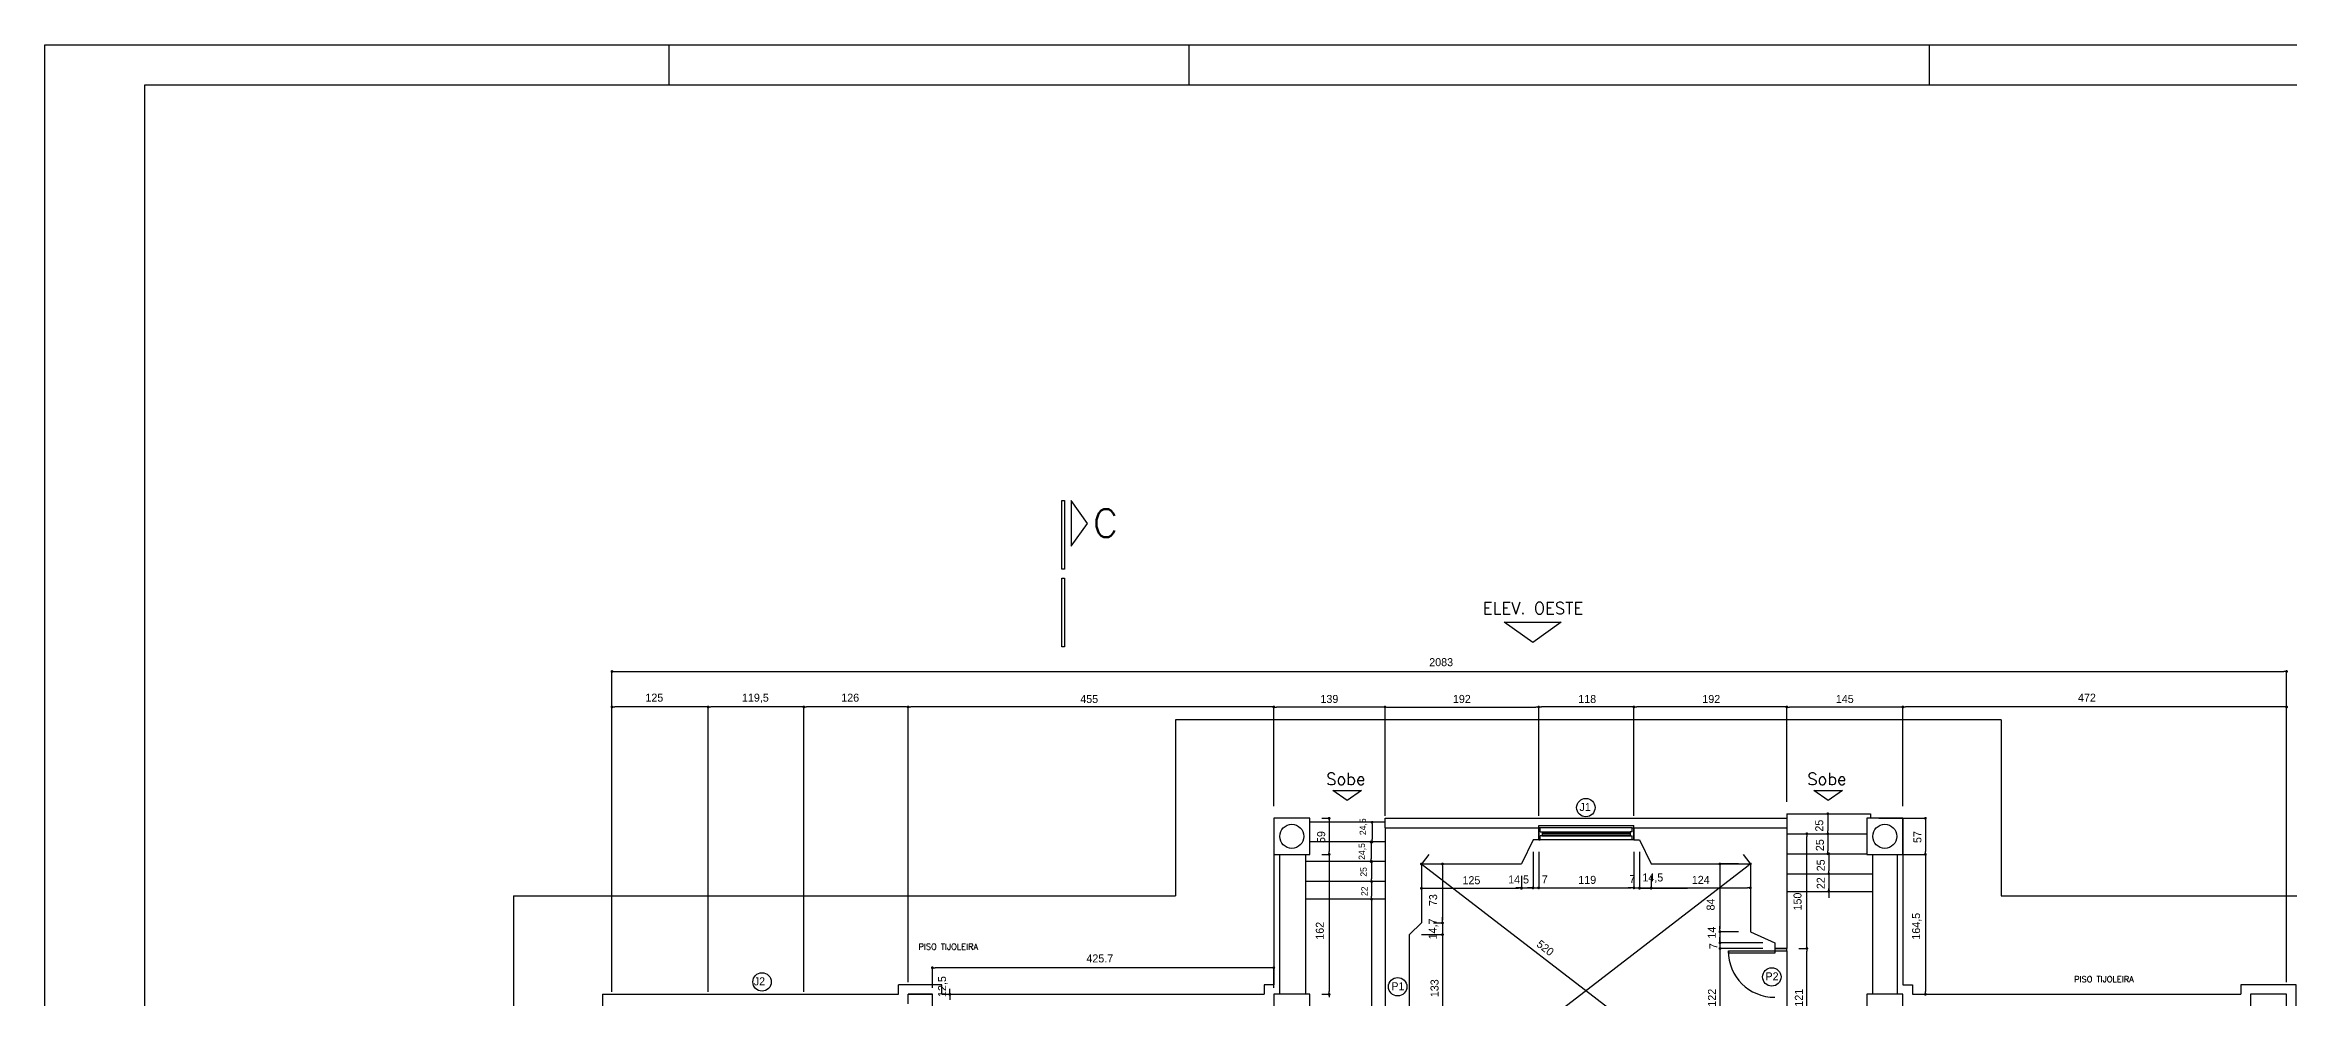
# Model space of a CAD drawing. Extents: x -1098 to 3016, y -832 to 644.
# Drawn here: x 2141 to 2702, y 309 to 547 of the extents above; entities that cross this region are included whole.
import ezdxf

# ---------------------------------------------------------------- set-up
doc = ezdxf.new("R2010")
doc.units = 0
doc.header["$MEASUREMENT"] = 0
doc.layers.get('0').update_dxf_attribs({"linetype": 'CONTINUOUS'})
doc.layers.get('DEFPOINTS').update_dxf_attribs({"linetype": 'CONTINUOUS'})
for name, color, linetype in [('AUXILIARES', 4, 'CONTINUOUS'), ('COTAS', 1, 'CONTINUOUS'), ('COTAS_INTERNAS', 1, 'CONTINUOUS'), ('ESQUADRIAS', 2, 'CONTINUOUS'), ('MARGEXT', 2, 'CONTINUOUS'), ('MARGINT', 6, 'CONTINUOUS'), ('PAREDES', 7, 'CONTINUOUS'), ('TEXTO', 3, 'CONTINUOUS'), ('VARANDA', 1, 'CONTINUOUS')]:
    doc.layers.add(name, color=color, linetype=linetype)
doc.styles.add('ROMANS', font='romans')
doc.dimstyles.new('ISO-25', dxfattribs={"dimtxt": 10, "dimasz": 3.5, "dimexe": 1.25, "dimexo": 15, "dimgap": 5, "dimtad": 1, "dimdec": 1, "dimtxsty": 'STANDARD', "dimblk": 'DOT', "dimcen": 2.5, "dimclrd": 1, "dimclre": 1, "dimclrt": 2, "dimazin": 3, "dimtfac": 1, "dimtdec": 1, "dimtmove": 0, "dimatfit": 3})

# ---------------------------------------------------------------- blocks, each defined once
blk = doc.blocks.new('_DOT')
at = {"color": 0, "linetype": 'BYBLOCK'}
blk.add_line((-0.5, 0), (-1, 0), dxfattribs=at)
at = {"color": 0, "linetype": 'BYBLOCK', "const_width": 0.5}
blk.add_lwpolyline([(-0.25, 0, 1), (0.25, 0, 1)], format="xyb", close=True, dxfattribs=at)
blk = doc.blocks.new('*D132')
at = {"color": 1, "linetype": 'BYBLOCK'}
for p, q in [((2576.32, 357.86), (2576.32, 381.79)), ((2604.62, 381.54), (2577.02, 381.54)), ((2605.32, 356.72), (2605.32, 381.79))]:
    blk.add_line(p, q, dxfattribs=at)
at = {"layer": 'DEFPOINTS', "color": 0, "linetype": 'BYBLOCK'}
for p in [(2576.32, 381.54), (2576.32, 354.86), (2605.32, 353.72)]:
    blk.add_point(p, dxfattribs=at)
at = {"color": 1, "linetype": 'BYBLOCK', "xscale": 0.7000000000000001, "yscale": 0.7000000000000001, "zscale": 0.7000000000000001, "rotation": 180}
blk.add_blockref('_DOT', (2576.32, 381.54), dxfattribs=at)
at = {"color": 1, "linetype": 'BYBLOCK', "xscale": 0.7000000000000001, "yscale": 0.7000000000000001, "zscale": 0.7000000000000001}
blk.add_blockref('_DOT', (2605.32, 381.54), dxfattribs=at)
at = {"color": 2, "linetype": 'BYBLOCK', "insert": (2590.82, 383.54), "char_height": 2, "attachment_point": 5}
blk.add_mtext('145', dxfattribs=at)
blk = doc.blocks.new('*D133')
at = {"color": 1, "linetype": 'BYBLOCK'}
for p, q in [((2475.92, 354.32), (2475.92, 381.79)), ((2476.62, 381.54), (2513.62, 381.54)), ((2514.32, 354.32), (2514.32, 381.79))]:
    blk.add_line(p, q, dxfattribs=at)
at = {"layer": 'DEFPOINTS', "color": 0, "linetype": 'BYBLOCK'}
for p in [(2514.32, 381.54), (2475.92, 351.32), (2514.32, 351.32)]:
    blk.add_point(p, dxfattribs=at)
at = {"color": 1, "linetype": 'BYBLOCK', "xscale": 0.7000000000000001, "yscale": 0.7000000000000001, "zscale": 0.7000000000000001, "rotation": 180}
blk.add_blockref('_DOT', (2475.92, 381.54), dxfattribs=at)
at = {"color": 1, "linetype": 'BYBLOCK', "xscale": 0.7000000000000001, "yscale": 0.7000000000000001, "zscale": 0.7000000000000001}
blk.add_blockref('_DOT', (2514.32, 381.54), dxfattribs=at)
at = {"color": 2, "linetype": 'BYBLOCK', "insert": (2495.12, 383.54), "char_height": 2, "attachment_point": 5}
blk.add_mtext('192', dxfattribs=at)
blk = doc.blocks.new('*D134')
at = {"color": 1, "linetype": 'BYBLOCK'}
for p, q in [((2448.12, 356.72), (2448.12, 381.79)), ((2475.22, 381.54), (2448.82, 381.54)), ((2475.92, 356.72), (2475.92, 381.79))]:
    blk.add_line(p, q, dxfattribs=at)
at = {"layer": 'DEFPOINTS', "color": 0, "linetype": 'BYBLOCK'}
for p in [(2448.12, 381.54), (2448.12, 353.72), (2475.92, 353.72)]:
    blk.add_point(p, dxfattribs=at)
at = {"color": 1, "linetype": 'BYBLOCK', "xscale": 0.7000000000000001, "yscale": 0.7000000000000001, "zscale": 0.7000000000000001, "rotation": 180}
blk.add_blockref('_DOT', (2448.12, 381.54), dxfattribs=at)
at = {"color": 1, "linetype": 'BYBLOCK', "xscale": 0.7000000000000001, "yscale": 0.7000000000000001, "zscale": 0.7000000000000001}
blk.add_blockref('_DOT', (2475.92, 381.54), dxfattribs=at)
at = {"color": 2, "linetype": 'BYBLOCK', "insert": (2462.02, 383.54), "char_height": 2, "attachment_point": 5}
blk.add_mtext('139', dxfattribs=at)
blk = doc.blocks.new('*D135')
at = {"color": 1, "linetype": 'BYBLOCK'}
for p, q in [((2485.02, 339.32), (2485.02, 335.99)), ((2510.02, 339.32), (2510.02, 335.99)), ((2485.72, 336.24), (2509.32, 336.24))]:
    blk.add_line(p, q, dxfattribs=at)
at = {"layer": 'DEFPOINTS', "color": 0, "linetype": 'BYBLOCK'}
for p in [(2485.02, 342.32), (2510.02, 342.32), (2510.02, 336.24)]:
    blk.add_point(p, dxfattribs=at)
at = {"color": 1, "linetype": 'BYBLOCK', "xscale": 0.7000000000000001, "yscale": 0.7000000000000001, "zscale": 0.7000000000000001, "rotation": 180}
blk.add_blockref('_DOT', (2485.02, 336.24), dxfattribs=at)
at = {"color": 1, "linetype": 'BYBLOCK', "xscale": 0.7000000000000001, "yscale": 0.7000000000000001, "zscale": 0.7000000000000001}
blk.add_blockref('_DOT', (2510.02, 336.24), dxfattribs=at)
at = {"color": 2, "linetype": 'BYBLOCK', "insert": (2497.52, 338.24), "char_height": 2, "attachment_point": 5}
blk.add_mtext('125', dxfattribs=at)

msp = doc.modelspace()

# ---------------------------------------------------------------- linework, layer by layer
at = {"layer": 'AUXILIARES', "color": 1}
msp.add_lwpolyline([(2576.323, 320.595), (2576.323, 297.395)], dxfattribs=at)
at = {"layer": 'COTAS', "color": 1}
for p, q in [((2282.723, 310.34), (2282.723, 390.659)), ((2283.423, 390.409), (2700.523, 390.409)), ((2701.223, 312.74), (2701.223, 390.659)), ((2282.723, 310.34), (2282.723, 381.792)), ((2306.073, 381.542), (2283.423, 381.542)), ((2306.773, 310.34), (2306.773, 381.792)), ((2306.773, 310.34), (2306.773, 381.792)), ((2329.973, 381.542), (2307.473, 381.542)), ((2330.673, 310.34), (2330.673, 381.792)), ((2330.673, 310.34), (2330.673, 381.792)), ((2356.023, 381.542), (2331.373, 381.542)), ((2356.723, 312.74), (2356.723, 381.792)), ((2356.723, 312.74), (2356.723, 381.792)), ((2447.423, 381.542), (2357.423, 381.542)), ((2448.123, 356.72), (2448.123, 381.792)), ((2514.323, 354.32), (2514.323, 381.792)), ((2537.423, 381.542), (2515.023, 381.542)), ((2538.123, 354.32), (2538.123, 381.792)), ((2538.123, 354.32), (2538.123, 381.792)), ((2575.623, 381.542), (2538.823, 381.542)), ((2576.323, 357.863), (2576.323, 381.792)), ((2605.323, 356.72), (2605.323, 381.792)), ((2700.523, 381.542), (2606.023, 381.542)), ((2701.223, 312.74), (2701.223, 381.792)), ((2460.123, 353.72), (2462.212, 353.72)), ((2579.323, 354.863), (2586.847, 354.863)), ((2586.597, 354.163), (2586.597, 350.563)), ((2599.323, 353.72), (2611.216, 353.72)), ((2461.962, 353.02), (2461.962, 345.42)), ((2472.923, 347.83), (2472.179, 347.83)), ((2472.923, 352.73), (2472.429, 352.73)), ((2472.923, 347.83), (2472.429, 347.83)), ((2472.679, 352.03), (2472.679, 348.53)), ((2579.323, 349.863), (2586.847, 349.863)), ((2579.323, 349.863), (2586.847, 349.863)), ((2579.323, 349.863), (2581.593, 349.863)), ((2581.343, 321.895), (2581.343, 349.163)), ((2586.597, 349.163), (2586.597, 345.563)), ((2610.966, 353.02), (2610.966, 345.42)), ((2460.123, 344.72), (2462.212, 344.72)), ((2460.123, 344.72), (2462.212, 344.72)), ((2461.962, 344.02), (2461.962, 310.44)), ((2472.923, 342.93), (2472.179, 342.93)), ((2472.923, 342.93), (2472.321, 342.93)), ((2472.429, 347.13), (2472.429, 343.63)), ((2472.571, 342.23), (2472.571, 338.63)), ((2579.323, 344.863), (2587.068, 344.863)), ((2579.323, 344.863), (2586.847, 344.863)), ((2586.818, 344.163), (2586.818, 340.563)), ((2599.323, 344.72), (2611.216, 344.72)), ((2608.323, 344.72), (2611.216, 344.72)), ((2610.966, 344.02), (2610.966, 310.44)), ((2472.923, 337.93), (2472.321, 337.93)), ((2472.923, 337.93), (2472.321, 337.93)), ((2472.571, 337.23), (2472.571, 334.23)), ((2579.323, 339.863), (2587.068, 339.863)), ((2579.323, 339.863), (2587.068, 339.863)), ((2586.818, 339.863), (2586.818, 333.829)), ((2586.818, 339.163), (2586.818, 336.163)), ((2472.923, 333.53), (2472.321, 333.53)), ((2472.923, 333.53), (2472.321, 333.53)), ((2472.571, 333.53), (2472.571, 327.497)), ((2472.571, 332.83), (2472.571, 279.82)), ((2579.323, 335.463), (2587.068, 335.463)), ((2579.323, 321.195), (2581.593, 321.195)), ((2579.323, 321.195), (2581.593, 321.195)), ((2581.343, 297.495), (2581.343, 320.495)), ((2362.804, 311.34), (2362.804, 316.629)), ((2447.423, 316.379), (2363.504, 316.379)), ((2448.123, 311.34), (2448.123, 316.629)), ((2365.804, 309.74), (2367.411, 309.74)), ((2367.161, 310.44), (2367.161, 311.14)), ((2367.161, 309.74), (2367.161, 308.34)), ((2460.123, 309.74), (2462.212, 309.74)), ((2460.123, 309.74), (2462.212, 309.74)), ((2608.323, 309.74), (2611.216, 309.74))]:
    msp.add_line(p, q, dxfattribs=at)
at = {"layer": 'COTAS_INTERNAS', "color": 1}
for p, q in [((2486.852, 344.698), (2485.176, 342.518)), ((2488.023, 342.32), (2490.525, 342.32)), ((2512.923, 345.32), (2512.923, 336.096)), ((2512.923, 345.32), (2512.923, 336.074)), ((2514.323, 345.32), (2514.323, 336.096)), ((2514.323, 345.32), (2514.323, 336.096)), ((2538.123, 345.32), (2538.123, 336.096)), ((2538.123, 345.32), (2538.123, 336.096)), ((2539.523, 345.32), (2539.523, 336.007)), ((2539.523, 345.32), (2539.523, 336.096)), ((2564.223, 342.32), (2559.366, 342.32)), ((2565.395, 344.698), (2567.071, 342.518)), ((2485.578, 279.546), (2566.668, 341.893)), ((2485.578, 341.893), (2566.668, 279.546)), ((2490.275, 341.62), (2490.275, 328.3)), ((2510.023, 339.32), (2510.023, 336.074)), ((2542.423, 339.32), (2542.423, 336.096)), ((2542.423, 339.32), (2542.423, 336.007)), ((2559.616, 341.62), (2559.616, 326.095)), ((2567.223, 339.32), (2567.223, 336.096)), ((2509.323, 336.324), (2508.623, 336.324)), ((2510.023, 336.324), (2512.923, 336.324)), ((2512.223, 336.346), (2511.523, 336.346)), ((2512.923, 336.346), (2514.323, 336.346)), ((2513.623, 336.324), (2521.99, 336.324)), ((2515.023, 336.346), (2519.057, 336.346)), ((2515.023, 336.346), (2537.423, 336.346)), ((2537.423, 336.346), (2536.723, 336.346)), ((2538.123, 336.346), (2539.523, 336.346)), ((2538.823, 336.257), (2538.123, 336.257)), ((2539.523, 336.257), (2542.423, 336.257)), ((2540.223, 336.346), (2544.257, 336.346)), ((2543.123, 336.346), (2566.523, 336.346)), ((2543.123, 336.257), (2551.49, 336.257)), ((2488.023, 327.6), (2490.525, 327.6)), ((2488.023, 327.6), (2490.544, 327.6)), ((2490.294, 328.3), (2490.294, 329)), ((2490.294, 327.6), (2490.294, 324.66)), ((2564.223, 325.395), (2559.366, 325.395)), ((2564.223, 325.395), (2559.366, 325.395)), ((2559.616, 326.095), (2559.616, 326.795)), ((2559.616, 325.395), (2559.616, 322.595)), ((2485.023, 324.66), (2490.544, 324.66)), ((2485.023, 324.66), (2490.544, 324.66)), ((2490.294, 323.96), (2490.294, 298.76)), ((2490.294, 323.96), (2490.294, 315.593)), ((2570.323, 322.595), (2559.366, 322.595)), ((2570.323, 322.595), (2559.366, 322.595)), ((2570.323, 321.195), (2559.366, 321.195)), ((2570.323, 321.195), (2559.374, 321.195)), ((2559.616, 323.295), (2559.616, 323.995)), ((2559.616, 322.595), (2559.616, 321.195)), ((2559.616, 321.895), (2559.616, 316.528)), ((2559.616, 320.495), (2559.616, 316.461)), ((2559.624, 320.495), (2559.624, 297.495))]:
    msp.add_line(p, q, dxfattribs=at)
at = {"layer": 'ESQUADRIAS'}
for points in [[(2514.323, 351.32), (2514.323, 351.92)], [(2514.323, 351.92), (2538.123, 351.92)], [(2514.723, 350.32), (2514.723, 351.32), (2514.323, 351.32)], [(2514.323, 351.32), (2514.323, 348.32), (2514.723, 348.32), (2514.723, 349.32)], [(2514.323, 351.32), (2514.323, 348.32)], [(2537.723, 351.32), (2514.723, 351.32)], [(2514.723, 350.32), (2515.223, 350.32), (2515.223, 349.32), (2514.723, 349.32)], [(2537.723, 348.32), (2514.723, 348.32)], [(2515.123, 350.32), (2537.223, 350.32)], [(2515.123, 349.32), (2537.223, 349.32)], [(2515.223, 350.02), (2537.223, 350.02)], [(2515.223, 349.62), (2537.223, 349.62)], [(2537.723, 350.32), (2537.223, 350.32), (2537.223, 349.32), (2537.723, 349.32)], [(2538.123, 351.32), (2538.123, 348.32), (2537.723, 348.32), (2537.723, 349.32)], [(2537.723, 350.32), (2537.723, 351.32), (2538.123, 351.32)], [(2538.123, 351.32), (2538.123, 351.92)], [(2538.123, 351.32), (2538.123, 348.32)]]:
    msp.add_lwpolyline(points, dxfattribs=at)
for points in [[(2573.323, 319.995), (2561.723, 319.995), (2561.723, 320.595), (2573.323, 320.595)], [(2573.323, 320.595), (2576.323, 320.595), (2576.323, 321.195), (2573.323, 321.195)]]:
    msp.add_lwpolyline(points, close=True, dxfattribs=at)
at = {"layer": 'ESQUADRIAS', "color": 1}
msp.add_arc((2573.323, 320.595), 11.6, 180, 270, dxfattribs=at)
at = {"layer": 'MARGEXT'}
for p, q in [((2141, 547), (2982, 547)), ((2141, -47), (2141, 547)), ((2297, 537), (2297, 547)), ((2427, 537), (2427, 547)), ((2612, 537), (2612, 547))]:
    msp.add_line(p, q, dxfattribs=at)
at = {"layer": 'MARGINT'}
for p, q in [((2166, 537), (2972, 537)), ((2166, -37), (2166, 537))]:
    msp.add_line(p, q, dxfattribs=at)
at = {"layer": 'PAREDES'}
for points in [[(2475.923, 351.32), (2475.923, 279.12)], [(2475.923, 351.32), (2514.323, 351.32)], [(2514.323, 351.32), (2514.323, 348.32), (2512.923, 348.32), (2510.023, 342.32)], [(2514.323, 348.32), (2514.323, 351.32)], [(2538.123, 348.32), (2538.123, 351.32)], [(2538.123, 351.32), (2576.323, 351.32)], [(2538.123, 351.32), (2538.123, 348.32), (2539.523, 348.32), (2542.423, 342.32)], [(2576.323, 351.32), (2576.323, 321.195)], [(2485.023, 342.32), (2485.023, 327.6)], [(2485.023, 342.32), (2510.023, 342.32)], [(2542.423, 342.32), (2567.223, 342.32)], [(2567.223, 342.32), (2567.223, 325.395)], [(2485.023, 295.12), (2482.023, 298.06), (2482.023, 324.66), (2485.023, 327.6)], [(2567.223, 325.395), (2573.323, 322.595), (2573.323, 321.195), (2576.323, 321.195)], [(2573.323, 322.595), (2573.323, 321.195)]]:
    msp.add_lwpolyline(points, dxfattribs=at)
at = {"layer": 'TEXTO'}
for points in [[(2395.186, 433.135), (2395.786, 433.135), (2395.786, 416.012), (2395.186, 416.012)], [(2401.566, 427.414), (2397.488, 433.135), (2397.488, 421.693)], [(2395.186, 413.7), (2395.786, 413.7), (2395.786, 396.576), (2395.186, 396.576)], [(2512.827, 397.639), (2505.676, 402.737), (2519.978, 402.737)], [(2466.438, 358.148), (2462.862, 360.697), (2470.013, 360.697)], [(2586.666, 358.148), (2583.091, 360.697), (2590.242, 360.697)]]:
    msp.add_lwpolyline(points, close=True, dxfattribs=at)
for points in [[(2397.488, 433.135), (2397.488, 421.693)], [(2505.676, 402.737), (2519.978, 402.737)]]:
    msp.add_lwpolyline(points, dxfattribs=at)
at = {"layer": 'TEXTO', "color": 1}
for centre in [(2526.108, 356.416), (2320.238, 312.846), (2572.584, 314.094), (2479.081, 311.621)]:
    msp.add_circle(centre, 2.298, dxfattribs=at)
at = {"layer": 'VARANDA', "color": 2}
for points in [[(2629.923, 378.32), (2423.523, 378.32)], [(2423.523, 378.32), (2423.523, 334.34)], [(2629.923, 378.32), (2629.923, 334.34)], [(2258.123, 334.34), (2258.123, 119.14)], [(2258.123, 334.34), (2423.523, 334.34)], [(2629.923, 334.34), (2724.423, 334.34)]]:
    msp.add_lwpolyline(points, dxfattribs=at)
at = {"layer": 'VARANDA', "color": 3}
for points in [[(2448.123, 353.72), (2448.123, 312.14)], [(2475.923, 351.32), (2475.923, 353.72)], [(2475.923, 353.72), (2576.323, 353.72)], [(2576.323, 354.863), (2597.257, 354.863)], [(2576.323, 354.863), (2576.323, 351.32)], [(2597.257, 354.863), (2597.257, 353.72)], [(2605.323, 353.72), (2597.257, 353.72)], [(2605.323, 353.72), (2605.323, 312.14)], [(2475.923, 352.73), (2457.123, 352.73)], [(2475.923, 347.83), (2457.123, 347.83)], [(2576.323, 349.863), (2596.323, 349.863)], [(2449.523, 344.72), (2449.523, 309.74)], [(2456.023, 344.72), (2456.023, 309.74)], [(2475.923, 342.93), (2456.023, 342.93)], [(2576.323, 344.863), (2596.323, 344.863)], [(2597.723, 344.72), (2597.723, 309.74)], [(2603.923, 344.72), (2603.923, 309.74)], [(2475.923, 337.93), (2456.023, 337.93)], [(2576.323, 339.863), (2597.723, 339.863)], [(2475.923, 333.53), (2456.023, 333.53)], [(2576.323, 335.463), (2597.723, 335.463)], [(2280.323, 309.74), (2280.323, 141.34)], [(2280.323, 309.74), (2354.323, 309.74)], [(2365.204, 309.74), (2365.204, 312.14), (2354.323, 312.14)], [(2354.323, 309.74), (2354.323, 312.14)], [(2356.723, 300.74), (2362.804, 300.74), (2362.804, 309.74), (2356.723, 309.74)], [(2356.723, 307.34), (2356.723, 309.74)], [(2356.723, 309.74), (2362.804, 309.74)], [(2365.204, 309.74), (2445.723, 309.74)], [(2448.123, 312.14), (2445.723, 312.14), (2445.723, 309.74)], [(2605.323, 312.14), (2607.723, 312.14), (2607.723, 309.74)], [(2607.723, 309.74), (2689.823, 309.74)], [(2702.223, 298.34), (2703.623, 298.34), (2703.623, 312.14), (2689.823, 312.14), (2689.823, 309.74)]]:
    msp.add_lwpolyline(points, dxfattribs=at)
for points in [[(2448.123, 344.72), (2457.123, 344.72), (2457.123, 353.72), (2448.123, 353.72)], [(2596.323, 344.72), (2605.323, 344.72), (2605.323, 353.72), (2596.323, 353.72)], [(2448.123, 300.74), (2457.123, 300.74), (2457.123, 309.74), (2448.123, 309.74)], [(2596.323, 300.74), (2605.323, 300.74), (2605.323, 309.74), (2596.323, 309.74)], [(2692.223, 300.74), (2701.223, 300.74), (2701.223, 309.74), (2692.223, 309.74)]]:
    msp.add_lwpolyline(points, close=True, dxfattribs=at)
for centre in [(2452.623, 349.22), (2600.823, 349.22)]:
    msp.add_circle(centre, 3, dxfattribs=at)

# ---------------------------------------------------------------- block references
at = {"layer": 'COTAS', "color": 1, "xscale": 0.7000000000000001, "yscale": 0.7000000000000001, "zscale": 0.7000000000000001}
for p, rotation in [((2282.723, 390.409), 180), ((2282.723, 381.542), 180), ((2306.773, 381.542), 180), ((2330.673, 381.542), 180), ((2356.723, 381.542), 180), ((2514.323, 381.542), 180), ((2538.123, 381.542), 180), ((2605.323, 381.542), 180), ((2461.962, 353.72), 90), ((2586.597, 354.863), 90), ((2610.966, 353.72), 90), ((2472.429, 347.83), 90), ((2472.679, 352.73), 90), ((2472.679, 347.83), 270), ((2581.343, 349.863), 90), ((2586.597, 349.863), 270), ((2586.597, 349.863), 90), ((2461.962, 344.72), 270), ((2461.962, 344.72), 90), ((2472.429, 342.93), 270), ((2472.571, 342.93), 90), ((2586.597, 344.863), 270), ((2586.818, 344.863), 90), ((2610.966, 344.72), 270), ((2610.966, 344.72), 90), ((2472.571, 337.93), 270), ((2472.571, 337.93), 90), ((2586.818, 339.863), 270), ((2586.818, 339.863), 90), ((2472.571, 333.53), 270), ((2472.571, 333.53), 90), ((2586.818, 335.463), 270), ((2581.343, 321.195), 270), ((2581.343, 321.195), 90), ((2362.804, 316.379), 180), ((2367.161, 309.74), 270), ((2461.962, 309.74), 270), ((2461.962, 309.74), 90), ((2610.966, 309.74), 270)]:
    msp.add_blockref('_DOT', p, dxfattribs=dict(at, rotation=rotation))
for p in [(2701.223, 390.409), (2306.773, 381.542), (2330.673, 381.542), (2356.723, 381.542), (2448.123, 381.542), (2538.123, 381.542), (2576.323, 381.542), (2701.223, 381.542), (2448.123, 316.379)]:
    msp.add_blockref('_DOT', p, dxfattribs=at)
at = {"layer": 'COTAS_INTERNAS', "color": 1, "xscale": 0.7000000000000001, "yscale": 0.7000000000000001, "zscale": 0.7000000000000001}
for p, rotation in [((2485.023, 342.32), 142.4448845743611), ((2490.275, 342.32), 90), ((2559.616, 342.32), 90), ((2567.223, 342.32), 37.55511542563888), ((2512.923, 336.324), 180), ((2514.323, 336.346), 180), ((2514.323, 336.346), 180), ((2539.523, 336.346), 180), ((2542.423, 336.346), 180), ((2542.423, 336.257), 180), ((2490.275, 327.6), 270), ((2490.294, 327.6), 270), ((2559.616, 325.395), 270), ((2559.616, 325.395), 270), ((2490.294, 324.66), 90), ((2490.294, 324.66), 90), ((2559.616, 322.595), 270), ((2559.616, 322.595), 90), ((2559.616, 321.195), 90), ((2559.624, 321.195), 90)]:
    msp.add_blockref('_DOT', p, dxfattribs=dict(at, rotation=rotation))
for p in [(2510.023, 336.324), (2512.923, 336.346), (2538.123, 336.346), (2538.123, 336.346), (2539.523, 336.257), (2567.223, 336.346)]:
    msp.add_blockref('_DOT', p, dxfattribs=at)

# ---------------------------------------------------------------- texts
at = {"layer": 'COTAS', "color": 2}
for s, p in [('2083', (2486.973, 391.742)), ('125', (2291.082, 382.875)), ('119,5', (2315.223, 382.875)), ('126', (2340.032, 382.875)), ('455', (2399.757, 382.542)), ('118', (2524.223, 382.542)), ('192', (2555.223, 382.542)), ('472', (2649.107, 382.875)), ('425.7', (2401.297, 317.712))]:
    msp.add_text(s, height=2, dxfattribs=at).set_placement(p)
for s, height, p in [('25', 2, (2585.435, 350.403)), ('25', 2, (2585.597, 345.528)), ('57', 2, (2609.966, 347.553)), ('25', 2, (2585.818, 340.485)), ('22', 1.6, (2471.571, 334.308)), ('22', 2, (2585.818, 336.031)), ('150', 2, (2580.009, 330.695)), ('164,5', 2, (2609.633, 323.396)), ('12,5', 2, (2366.216, 309.073)), ('121', 2, (2580.343, 306.661))]:
    msp.add_text(s, height=height, rotation=90, dxfattribs=at).set_placement(p)
at = {"layer": 'COTAS', "color": 2, "char_height": 1.6, "attachment_point": 5, "rotation": 90}
for s, insert in [('24,5', (2470.512, 351.622)), ('24,5', (2470.262, 345.439)), ('25', (2470.571, 340.338))]:
    msp.add_mtext(s, dxfattribs=dict(at, insert=insert))
at = {"layer": 'COTAS_INTERNAS', "color": 2}
for s, rotation, p in [('59', 90, (2460.962, 347.553)), ('73', 90, (2488.942, 331.793)), ('84', 90, (2558.282, 330.691)), ('162', 90, (2460.629, 323.396)), ('14,7', 90, (2488.841, 323.468)), ('14', 90, (2558.578, 323.673)), ('520', 322.44488, (2513.599, 321.898)), ('7', 90, (2558.998, 321.011)), ('133', 90, (2489.294, 309.026)), ('122', 90, (2558.624, 306.661))]:
    msp.add_text(s, height=2, rotation=rotation, dxfattribs=at).set_placement(p)
for s, p in [('14,5', (2506.701, 337.442)), ('7', (2515.091, 337.442)), ('119', (2524.223, 337.346))]:
    msp.add_text(s, height=2, dxfattribs=at).set_placement(p)
at = {"layer": 'COTAS_INTERNAS', "color": 2, "char_height": 2, "attachment_point": 5}
for s, insert in [('7', (2537.72, 338.567)), ('14,5', (2542.847, 338.759)), ('124', (2554.823, 338.346))]:
    msp.add_mtext(s, dxfattribs=dict(at, insert=insert))
at = {"layer": 'TEXTO', "style": 'ROMANS'}
for s, height, p in [('C', 7, (2402.918, 423.978)), ('ELEV. OESTE', 3, (2500.372, 404.736)), ('Sobe', 3, (2461.216, 362.059)), ('Sobe', 3, (2581.445, 362.059)), ('PISO TIJOLEIRA', 1.5, (2359.322, 320.893)), ('PISO TIJOLEIRA', 1.5, (2648.133, 312.767))]:
    msp.add_text(s, height=height, dxfattribs=at).set_placement(p)
at = {"layer": 'TEXTO', "color": 2}
for s, p in [('J1', (2524.526, 355.552)), ('J2', (2318.163, 311.983)), ('P2', (2571.002, 313.231)), ('P1', (2477.499, 310.757))]:
    msp.add_text(s, height=2, dxfattribs=at).set_placement(p)

# ---------------------------------------------------------------- dimensions: what is measured, and where the dimension line sits
at = {"layer": 'COTAS'}
for base, p1, p2, picture, middle in [((2448.123, 381.542), (2475.923, 353.72), (2448.123, 353.72), '*D134', (2462.023, 383.542)), ((2514.323, 381.542), (2475.923, 351.32), (2514.323, 351.32), '*D133', (2495.123, 383.542)), ((2576.323, 381.542), (2605.323, 353.72), (2576.323, 354.863), '*D132', (2590.823, 383.542))]:
    dim = msp.add_linear_dim(base=base, p1=p1, p2=p2, dimstyle='ISO-25', override={"dimscale": 0.2, "dimlfac": 5}, dxfattribs=at)
    dim.commit()
    dim.dimension.update_dxf_attribs({"geometry": picture, "text_midpoint": middle})
at = {"layer": 'COTAS_INTERNAS'}
dim = msp.add_linear_dim(base=(2510.023, 336.244), p1=(2485.023, 342.32), p2=(2510.023, 342.32), dimstyle='ISO-25', override={"dimscale": 0.2, "dimlfac": 5}, dxfattribs=at)
dim.commit()
dim.dimension.update_dxf_attribs({"geometry": '*D135', "text_midpoint": (2497.523, 338.244)})

doc.saveas('drawing.dxf')
